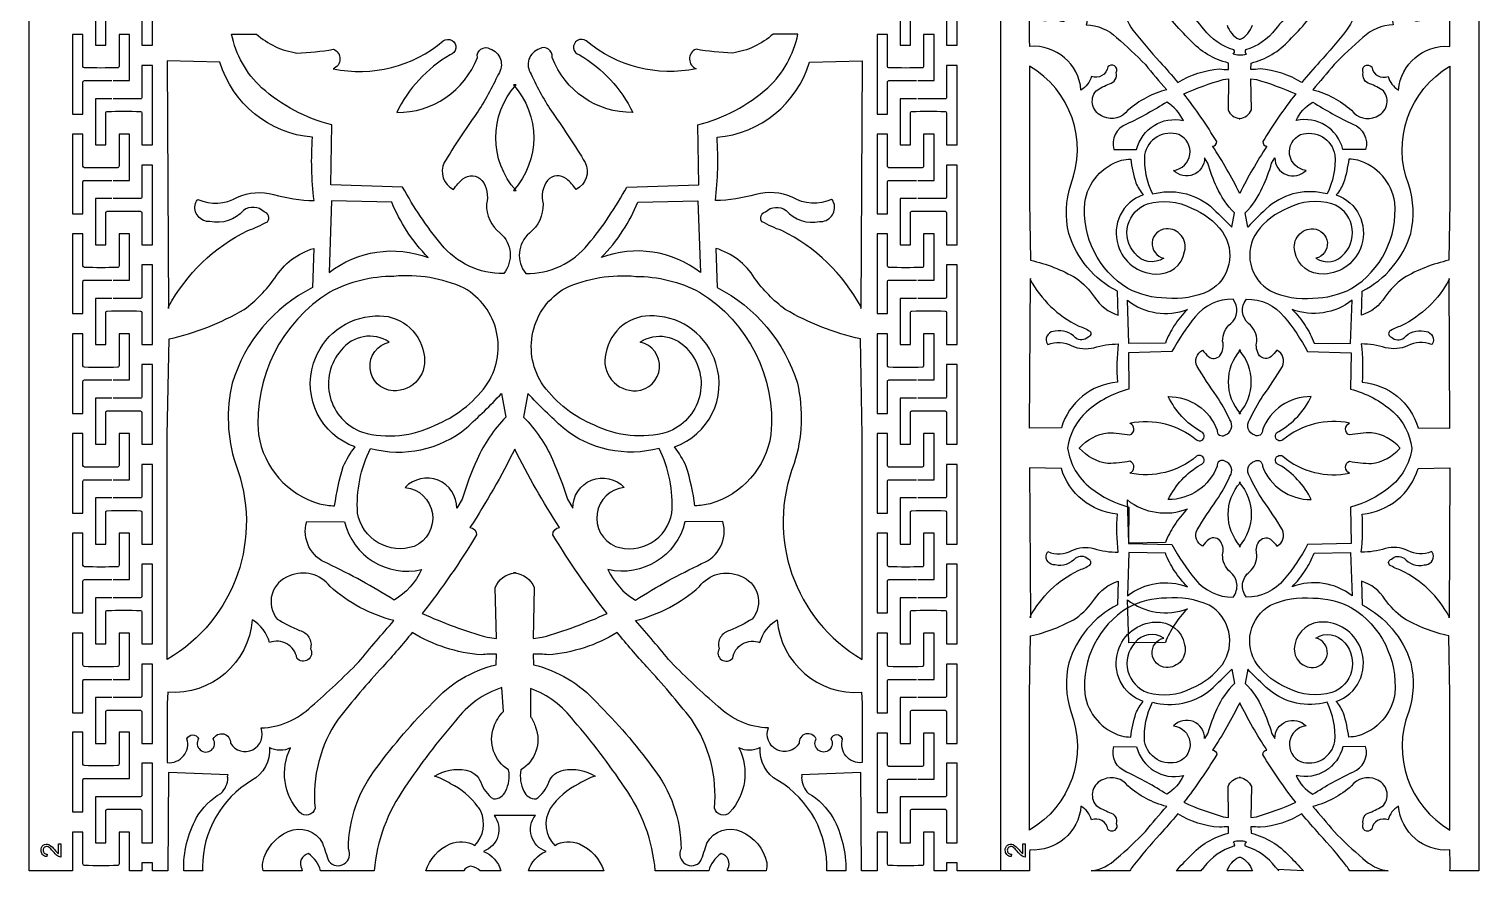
# Model space of a CAD drawing. Header units: millimetres. Extents: x -5533 to 2523, y -1540 to 455.
# Drawn here: x 1523 to 2523, y -1540 to -959 of the extents above; entities that cross this region are included whole.
import ezdxf

# ---------------------------------------------------------------- set-up
doc = ezdxf.new("R2010")
doc.units = ezdxf.units.MM
doc.layers.add('Default', color=70, linetype='Continuous')

msp = doc.modelspace()

# ---------------------------------------------------------------- linework, layer by layer
at = {"layer": 'Default'}
msp.add_line((2193, 454), (2193, -1540), dxfattribs=at)
for points in [[(2523, 454), (2523, -1540), (2503, -1540, 0.02451), (2502.8, -1525.5, -0.413949), (2467.5, -1495.3, 0.193215), (2460.3, -1504.8, 0.486202), (2449, -1511.3, -0.922582), (2443.2, -1507.4, -0.432303), (2447.8, -1499.7, 0.042459), (2457.1, -1494.9, 0.524575), (2452, -1476.9, 0.350847), (2435.1, -1481.4, -0.117954), (2408.4, -1495.6, -0.007786), (2423.1, -1512.9, 0.021155), (2442.9, -1531.4, 0.158218), (2460.4, -1540), (2433.9, -1540, 0.017719), (2431.7, -1536.7, 0.019638), (2413.1, -1514.8, -0.014049), (2400.8, -1500.6, -0.118811), (2372, -1509.9, 0.036673), (2365.7, -1509.6), (2365.8, -1514, -0.151886), (2392.2, -1529.8, -0.015002), (2401.9, -1540), (2384.1, -1539, 0.001879), (2382.7, -1537.4, 0.16205), (2362, -1523, -0.38263), (2362.6, -1520.1, 0.152218), (2353.4, -1520.1, -0.383822), (2354, -1523, 0.16211), (2333.3, -1537.4, 0.003125), (2331.1, -1540), (2314.1, -1540, -0.015002), (2323.8, -1529.8, -0.151886), (2350.2, -1514), (2350.3, -1509.6, 0.036673), (2344, -1509.9, -0.118811), (2315.2, -1500.6, -0.014049), (2302.9, -1514.8, 0.019638), (2284.3, -1536.7, 0.017719), (2282.1, -1540), (2255.6, -1540, 0.158218), (2273.1, -1531.4, 0.021155), (2292.9, -1512.9, -0.007786), (2307.6, -1495.6, -0.117954), (2280.9, -1481.4, 0.350847), (2264, -1476.9, 0.524978), (2258.9, -1494.9, 0.042459), (2268.2, -1499.7, -0.432303), (2272.8, -1507.4, -0.918961), (2267, -1511.3, 0.484728), (2255.7, -1504.8, 0.193215), (2248.5, -1495.3, -0.412203), (2213.2, -1525.5, 0.02451), (2213, -1540), (2163, -1540), (2163, -1534.5), (2155.8, -1534.5), (2155.8, -1540), (2147.2, -1540), (2147.2, -1513.2), (2140, -1513.2), (2140, -1535.2, -0.434186), (2139, -1536.3, -0.011884), (2116.1, -1536.3, -0.409558), (2115.1, -1535.2), (2115.1, -1513.2), (2107.9, -1513.2), (2107.9, -1540), (2097.2, -1540), (2096.7, -1472.1), (2055.7, -1473.8, -0.340665), (2055.8, -1475.7, 0.196625), (2060.6, -1486.5, -0.127719), (2077.4, -1503.2, -0.131363), (2086.3, -1540), (2073.2, -1540, 0.273747), (2039.5, -1477.6, -0.301147), (2027.2, -1454.9, -0.247603), (2012.6, -1455.1, -0.311199), (2006.4, -1499.5, -0.591028), (1995.7, -1496.8, 0.176114), (1979.8, -1435.3, 0.019638), (1949, -1399.2, -0.014049), (1928.7, -1375.6, -0.118811), (1881.1, -1391, 0.036673), (1870.7, -1390.5), (1870.9, -1397.8, -0.151886), (1914.5, -1423.9, -0.038033), (1953.1, -1468.6, -0.166367), (1972.7, -1524.8, 0.905567), (1986.2, -1533.3, 0.021564), (1990.5, -1520.8, -0.389391), (2014.2, -1512.8, -0.237479), (2031.8, -1534.1, -0.093296), (2031.4, -1540), (2004.7, -1540, -0.031868), (2004.9, -1538.6, 0.500115), (2000.3, -1528.1), (2000.3, -1528.1, 0.192159), (1991.9, -1540), (1954.9, -1540, 0.134394), (1933.7, -1482.3, 0.031602), (1898.8, -1436.5, 0.144294), (1868.9, -1414.2), (1868.9, -1433.7, -0.07215), (1872.4, -1440.8, -0.355339), (1862.2, -1470.4, 0.162563), (1864.3, -1485, 0.300639), (1872.7, -1490.4, 0.15292), (1881.5, -1478.8, -0.273514), (1891.6, -1470.6, -0.192717), (1913.4, -1474.6, 0.057637), (1902.2, -1479.9, 0.126091), (1882.5, -1496.9, 0.344873), (1885.6, -1522.4, -0.242358), (1902.6, -1521.4, -0.213555), (1919.4, -1540), (1867.5, -1540, -0.229512), (1879.6, -1526.5, -0.515563), (1872.3, -1501.7), (1843.7, -1501.7, -0.515032), (1836.4, -1526.5, -0.230266), (1848.5, -1540), (1834.2, -1540, 0.169594), (1827.4, -1536.7, 0.205985), (1822.8, -1540), (1796.6, -1540, -0.213749), (1813.4, -1521.4, -0.242467), (1830.4, -1522.4, 0.318435), (1834.5, -1498.8, 0.065106), (1832.6, -1495.7, 0.118842), (1813.8, -1479.9, 0.057651), (1802.6, -1474.6, -0.19229), (1824.4, -1470.6, -0.274466), (1834.5, -1478.8, 0.152592), (1843.3, -1490.4, 0.30154), (1851.7, -1485, 0.162669), (1853.8, -1470.4, -0.356842), (1843.6, -1440.8, -0.117171), (1850.2, -1430), (1849.1, -1413.5, 0.152608), (1817.2, -1436.5, 0.031609), (1782.3, -1482.3, 0.134526), (1761.1, -1540), (1724.1, -1540, 0.192159), (1715.7, -1528.1), (1715.7, -1528.1, 0.500115), (1711.1, -1538.6, -0.031868), (1711.3, -1540), (1684.6, -1540, -0.093296), (1684.2, -1534.1, -0.237479), (1701.8, -1512.8, -0.389391), (1725.5, -1520.8, 0.021564), (1729.8, -1533.3, 0.90935), (1743.3, -1524.8, -0.166367), (1762.9, -1468.6, -0.038033), (1801.5, -1423.9, -0.151886), (1845.1, -1397.8), (1845.3, -1390.5, 0.036673), (1834.9, -1391, -0.118811), (1787.3, -1375.6, -0.014049), (1767, -1399.2, 0.019638), (1736.2, -1435.3, 0.176114), (1720.3, -1496.8, -0.588517), (1709.6, -1499.5, -0.311614), (1703.4, -1455.1, -0.247603), (1688.8, -1454.9, -0.301147), (1676.5, -1477.6, 0.263278), (1642.7, -1537.2, 0.015305), (1642.8, -1540), (1629.7, -1540, -0.131363), (1638.6, -1503.2, -0.127719), (1655.4, -1486.5, 0.196625), (1660.2, -1475.7, -0.340665), (1660.3, -1473.8), (1619.3, -1472.1), (1618.8, -1540), (1608.1, -1540), (1608.1, -1534.5), (1600.9, -1534.5), (1600.9, -1540), (1592.3, -1540), (1592.3, -1513.2), (1585.1, -1513.2), (1585.1, -1535.2, -0.434186), (1584.1, -1536.3, -0.011884), (1561.2, -1536.3, -0.409558), (1560.2, -1535.2), (1560.2, -1513.2), (1553, -1513.2), (1553, -1540), (1523, -1540), (1523, 454)], [(1580.1, -938.7), (1568.8, -938.7), (1568.8, -970.6), (1576, -970.6), (1576, -948.6, -0.434186), (1577, -947.5, -0.011884), (1599.9, -947.5, -0.409558), (1600.9, -948.6), (1600.9, -970.6), (1608.1, -970.6), (1608.1, -915.7), (1600.9, -915.7), (1600.9, -937.7, -0.432592), (1599.9, -938.7), (1581.1, -938.7)], [(2135, -938.7), (2123.7, -938.7), (2123.7, -970.6), (2130.9, -970.6), (2130.9, -948.6, -0.434186), (2131.9, -947.5, -0.011884), (2154.8, -947.5, -0.409558), (2155.8, -948.6), (2155.8, -970.6), (2163, -970.6), (2163, -915.7), (2155.8, -915.7), (2155.8, -937.7, -0.432592), (2154.8, -938.7), (2136, -938.7)], [(2274.7, -923, 0.176114), (2284.3, -960.2, 0.019638), (2302.9, -982.1, -0.014049), (2315.2, -996.3, -0.118811), (2344, -987, 0.036673), (2350.3, -987.3), (2350.2, -982.9, -0.151886), (2323.8, -967.1, -0.038033), (2300.5, -940.1, -0.166367)], [(2441.3, -923, -0.176114), (2431.7, -960.2, -0.019638), (2413.1, -982.1, 0.014049), (2400.8, -996.3, 0.118811), (2372, -987, -0.036673), (2365.7, -987.3), (2365.8, -982.9, 0.151886), (2392.2, -967.1, 0.038033), (2415.5, -940.1, 0.166367)], [(2403.8, -931.7, -0.031602), (2382.7, -959.5, -0.16205), (2362, -973.8, 0.38263), (2362.6, -976.8, -0.085219), (2357.4, -977.5, -0.033865), (2353.4, -976.8, 0.383822), (2354, -973.8, -0.16211), (2333.3, -959.5, -0.031609), (2312.2, -931.7, -0.138891)], [(2349.3, -956.9, 0.197653), (2357.5, -966.5), (2358.5, -966.5, 0.198178), (2366.7, -956.9, 0.355339)], [(1581.1, -995), (1592.3, -995), (1592.3, -963.2), (1585.1, -963.2), (1585.1, -985.2, -0.434186), (1584.1, -986.2, -0.011884), (1561.2, -986.2, -0.409558), (1560.2, -985.2), (1560.2, -963.2), (1553, -963.2), (1553, -1018.1), (1560.2, -1018.1), (1560.2, -996.1, -0.432593), (1561.2, -995), (1580.1, -995)], [(2136, -995), (2147.2, -995), (2147.2, -963.2), (2140, -963.2), (2140, -985.2, -0.434186), (2139, -986.2, -0.011884), (2116.1, -986.2, -0.409558), (2115.1, -985.2), (2115.1, -963.2), (2107.9, -963.2), (2107.9, -1018.1), (2115.1, -1018.1), (2115.1, -996.1, -0.432592), (2116.1, -995), (2135, -995)], [(1580.1, -1007.6), (1568.8, -1007.6), (1568.8, -1039.4), (1576, -1039.4), (1576, -1017.4, -0.434186), (1577, -1016.3, -0.011884), (1599.9, -1016.3, -0.409558), (1600.9, -1017.4), (1600.9, -1039.4), (1608.1, -1039.4), (1608.1, -984.5), (1600.9, -984.5), (1600.9, -1006.5, -0.432592), (1599.9, -1007.6), (1581.1, -1007.6)], [(2135, -1007.6), (2123.7, -1007.6), (2123.7, -1039.4), (2130.9, -1039.4), (2130.9, -1017.4, -0.434186), (2131.9, -1016.3, -0.011884), (2154.8, -1016.3, -0.409558), (2155.8, -1017.4), (2155.8, -1039.4), (2163, -1039.4), (2163, -984.5), (2155.8, -984.5), (2155.8, -1006.5, -0.432592), (2154.8, -1007.6), (2136, -1007.6)], [(1581.1, -1063.8), (1592.3, -1063.8), (1592.3, -1032), (1585.1, -1032), (1585.1, -1054, -0.434186), (1584.1, -1055.1, -0.011884), (1561.2, -1055.1, -0.409558), (1560.2, -1054), (1560.2, -1032), (1553, -1032), (1553, -1086.9), (1560.2, -1086.9), (1560.2, -1064.9, -0.432593), (1561.2, -1063.8), (1580.1, -1063.8)], [(2136, -1063.8), (2147.2, -1063.8), (2147.2, -1032), (2140, -1032), (2140, -1054, -0.434186), (2139, -1055.1, -0.011884), (2116.1, -1055.1, -0.409558), (2115.1, -1054), (2115.1, -1032), (2107.9, -1032), (2107.9, -1086.9), (2115.1, -1086.9), (2115.1, -1064.9, -0.432593), (2116.1, -1063.8), (2135, -1063.8)], [(1580.1, -1076.4), (1568.8, -1076.4), (1568.8, -1108.2), (1576, -1108.2), (1576, -1086.2, -0.434186), (1577, -1085.1, -0.011884), (1599.9, -1085.1, -0.409558), (1600.9, -1086.2), (1600.9, -1108.2), (1608.1, -1108.2), (1608.1, -1053.3), (1600.9, -1053.3), (1600.9, -1075.3, -0.432592), (1599.9, -1076.4), (1581.1, -1076.4)], [(2135, -1076.4), (2123.7, -1076.4), (2123.7, -1108.2), (2130.9, -1108.2), (2130.9, -1086.2, -0.434186), (2131.9, -1085.1, -0.011884), (2154.8, -1085.1, -0.409558), (2155.8, -1086.2), (2155.8, -1108.2), (2163, -1108.2), (2163, -1053.3), (2155.8, -1053.3), (2155.8, -1075.3, -0.432592), (2154.8, -1076.4), (2136, -1076.4)], [(1581.1, -1132.6), (1592.3, -1132.6), (1592.3, -1100.8), (1585.1, -1100.8), (1585.1, -1122.8, -0.434186), (1584.1, -1123.9, -0.011884), (1561.2, -1123.9, -0.409558), (1560.2, -1122.8), (1560.2, -1100.8), (1553, -1100.8), (1553, -1155.7), (1560.2, -1155.7), (1560.2, -1133.7, -0.432592), (1561.2, -1132.6), (1580.1, -1132.6)], [(2136, -1132.6), (2147.2, -1132.6), (2147.2, -1100.8), (2140, -1100.8), (2140, -1122.8, -0.434186), (2139, -1123.9, -0.011884), (2116.1, -1123.9, -0.409558), (2115.1, -1122.8), (2115.1, -1100.8), (2107.9, -1100.8), (2107.9, -1155.7), (2115.1, -1155.7), (2115.1, -1133.7, -0.432593), (2116.1, -1132.6), (2135, -1132.6)], [(1580.1, -1145.2), (1568.8, -1145.2), (1568.8, -1177), (1576, -1177), (1576, -1155, -0.434186), (1577, -1153.9, -0.011884), (1599.9, -1153.9, -0.409558), (1600.9, -1155), (1600.9, -1177), (1608.1, -1177), (1608.1, -1122.1), (1600.9, -1122.1), (1600.9, -1144.1, -0.432592), (1599.9, -1145.2), (1581.1, -1145.2)], [(2135, -1145.2), (2123.7, -1145.2), (2123.7, -1177), (2130.9, -1177), (2130.9, -1155, -0.434186), (2131.9, -1153.9, -0.011884), (2154.8, -1153.9, -0.409558), (2155.8, -1155), (2155.8, -1177), (2163, -1177), (2163, -1122.1), (2155.8, -1122.1), (2155.8, -1144.1, -0.432593), (2154.8, -1145.2), (2136, -1145.2)], [(1581.1, -1201.4), (1592.3, -1201.4), (1592.3, -1169.6), (1585.1, -1169.6), (1585.1, -1191.6, -0.434186), (1584.1, -1192.7, -0.011884), (1561.2, -1192.7, -0.409558), (1560.2, -1191.6), (1560.2, -1169.6), (1553, -1169.6), (1553, -1224.5), (1560.2, -1224.5), (1560.2, -1202.5, -0.432593), (1561.2, -1201.4), (1580.1, -1201.4)], [(2136, -1201.4), (2147.2, -1201.4), (2147.2, -1169.6), (2140, -1169.6), (2140, -1191.6, -0.434186), (2139, -1192.7, -0.011884), (2116.1, -1192.7, -0.409558), (2115.1, -1191.6), (2115.1, -1169.6), (2107.9, -1169.6), (2107.9, -1224.5), (2115.1, -1224.5), (2115.1, -1202.5, -0.432593), (2116.1, -1201.4), (2135, -1201.4)], [(1580.1, -1214), (1568.8, -1214), (1568.8, -1245.8), (1576, -1245.8), (1576, -1223.8, -0.434186), (1577, -1222.8, -0.011884), (1599.9, -1222.8, -0.409558), (1600.9, -1223.8), (1600.9, -1245.8), (1608.1, -1245.8), (1608.1, -1190.9), (1600.9, -1190.9), (1600.9, -1212.9, -0.432592), (1599.9, -1214), (1581.1, -1214)], [(2135, -1214), (2123.7, -1214), (2123.7, -1245.8), (2130.9, -1245.8), (2130.9, -1223.8, -0.434186), (2131.9, -1222.8, -0.011884), (2154.8, -1222.8, -0.409558), (2155.8, -1223.8), (2155.8, -1245.8), (2163, -1245.8), (2163, -1190.9), (2155.8, -1190.9), (2155.8, -1212.9, -0.432593), (2154.8, -1214), (2136, -1214)], [(1581.1, -1270.3), (1592.3, -1270.3), (1592.3, -1238.4), (1585.1, -1238.4), (1585.1, -1260.4, -0.434186), (1584.1, -1261.5, -0.011884), (1561.2, -1261.5, -0.409558), (1560.2, -1260.4), (1560.2, -1238.4), (1553, -1238.4), (1553, -1293.3), (1560.2, -1293.3), (1560.2, -1271.3, -0.432593), (1561.2, -1270.3), (1580.1, -1270.3)], [(2136, -1270.3), (2147.2, -1270.3), (2147.2, -1238.4), (2140, -1238.4), (2140, -1260.4, -0.434186), (2139, -1261.5, -0.011884), (2116.1, -1261.5, -0.409558), (2115.1, -1260.4), (2115.1, -1238.4), (2107.9, -1238.4), (2107.9, -1293.3), (2115.1, -1293.3), (2115.1, -1271.3, -0.432593), (2116.1, -1270.3), (2135, -1270.3)], [(1580.1, -1282.8), (1568.8, -1282.8), (1568.8, -1314.6), (1576, -1314.6), (1576, -1292.6, -0.434186), (1577, -1291.6, -0.011884), (1599.9, -1291.6, -0.409558), (1600.9, -1292.6), (1600.9, -1314.6), (1608.1, -1314.6), (1608.1, -1259.7), (1600.9, -1259.7), (1600.9, -1281.7, -0.432593), (1599.9, -1282.8), (1581.1, -1282.8)], [(2135, -1282.8), (2123.7, -1282.8), (2123.7, -1314.6), (2130.9, -1314.6), (2130.9, -1292.6, -0.434186), (2131.9, -1291.6, -0.011884), (2154.8, -1291.6, -0.409558), (2155.8, -1292.6), (2155.8, -1314.6), (2163, -1314.6), (2163, -1259.7), (2155.8, -1259.7), (2155.8, -1281.7, -0.432593), (2154.8, -1282.8), (2136, -1282.8)], [(1581.1, -1339.1), (1592.3, -1339.1), (1592.3, -1307.2), (1585.1, -1307.2), (1585.1, -1329.2, -0.434186), (1584.1, -1330.3, -0.011884), (1561.2, -1330.3, -0.409558), (1560.2, -1329.2), (1560.2, -1307.2), (1553, -1307.2), (1553, -1362.1), (1560.2, -1362.1), (1560.2, -1340.1, -0.432593), (1561.2, -1339.1), (1580.1, -1339.1)], [(2136, -1339.1), (2147.2, -1339.1), (2147.2, -1307.2), (2140, -1307.2), (2140, -1329.2, -0.434186), (2139, -1330.3, -0.011884), (2116.1, -1330.3, -0.409558), (2115.1, -1329.2), (2115.1, -1307.2), (2107.9, -1307.2), (2107.9, -1362.1), (2115.1, -1362.1), (2115.1, -1340.1, -0.432593), (2116.1, -1339.1), (2135, -1339.1)], [(1580.1, -1351.6), (1568.8, -1351.6), (1568.8, -1383.4), (1576, -1383.4), (1576, -1361.5, -0.434186), (1577, -1360.4, -0.011884), (1599.9, -1360.4, -0.409558), (1600.9, -1361.5), (1600.9, -1383.4), (1608.1, -1383.4), (1608.1, -1328.5), (1600.9, -1328.5), (1600.9, -1350.5, -0.432593), (1599.9, -1351.6), (1581.1, -1351.6)], [(2135, -1351.6), (2123.7, -1351.6), (2123.7, -1383.4), (2130.9, -1383.4), (2130.9, -1361.5, -0.434186), (2131.9, -1360.4, -0.011884), (2154.8, -1360.4, -0.409558), (2155.8, -1361.5), (2155.8, -1383.4), (2163, -1383.4), (2163, -1328.5), (2155.8, -1328.5), (2155.8, -1350.5, -0.432593), (2154.8, -1351.6), (2136, -1351.6)], [(1581.1, -1407.9), (1592.3, -1407.9), (1592.3, -1376), (1585.1, -1376), (1585.1, -1398, -0.434186), (1584.1, -1399.1, -0.011884), (1561.2, -1399.1, -0.409558), (1560.2, -1398), (1560.2, -1376), (1553, -1376), (1553, -1430.9), (1560.2, -1430.9), (1560.2, -1409, -0.432593), (1561.2, -1407.9), (1580.1, -1407.9)], [(2136, -1407.9), (2147.2, -1407.9), (2147.2, -1376), (2140, -1376), (2140, -1398, -0.434186), (2139, -1399.1, -0.011884), (2116.1, -1399.1, -0.409558), (2115.1, -1398), (2115.1, -1376), (2107.9, -1376), (2107.9, -1430.9), (2115.1, -1430.9), (2115.1, -1409, -0.432593), (2116.1, -1407.9), (2135, -1407.9)], [(1580.1, -1420.4), (1568.8, -1420.4), (1568.8, -1452.2), (1576, -1452.2), (1576, -1430.3, -0.434186), (1577, -1429.2, -0.011884), (1599.9, -1429.2, -0.409558), (1600.9, -1430.3), (1600.9, -1452.2), (1608.1, -1452.2), (1608.1, -1397.4), (1600.9, -1397.4), (1600.9, -1419.3, -0.432592), (1599.9, -1420.4), (1581.1, -1420.4)], [(2135, -1420.4), (2123.7, -1420.4), (2123.7, -1452.2), (2130.9, -1452.2), (2130.9, -1430.3, -0.434186), (2131.9, -1429.2, -0.011884), (2154.8, -1429.2, -0.409558), (2155.8, -1430.3), (2155.8, -1452.2), (2163, -1452.2), (2163, -1397.4), (2155.8, -1397.4), (2155.8, -1419.3, -0.432593), (2154.8, -1420.4), (2136, -1420.4)], [(2136, -1476.7), (2147.2, -1476.7), (2147.2, -1444.9), (2140, -1444.9), (2140, -1466.8, -0.434186), (2139, -1467.9, -0.011884), (2116.1, -1467.9, -0.409558), (2115.1, -1466.8), (2115.1, -1444.9), (2107.9, -1444.9), (2107.9, -1499.7), (2115.1, -1499.7), (2115.1, -1477.8, -0.432593), (2116.1, -1476.7), (2135, -1476.7)], [(2384.9, -1540, 0.001245), (2384.1, -1539)]]:
    msp.add_lwpolyline(points, format="xyb", dxfattribs=at)
for points in [[(2213, -942.1, -0.538616), (2221.1, -952, 0.650037), (2226.1, -952, -1.801988), (2232.2, -951.9, 0.841184), (2239.3, -950.1, -0.918274), (2252.1, -956.5, -0.187155), (2273.1, -965.4, -0.021155), (2292.9, -984, 0.007786), (2307.6, -1001.3, 0.117954), (2280.9, -1015.5, -0.350847), (2264, -1019.9, -0.524978), (2258.9, -1002, -0.042459), (2268.2, -997.2, 0.432303), (2272.8, -989.5, 0.918961), (2267, -985.6, -0.484728), (2255.7, -992.1, -0.193215), (2248.5, -1001.6, 0.412203), (2213.2, -971.4), (2213, -966.7)], [(2503, -942.1, 0.538616), (2494.9, -952, -0.650037), (2489.9, -952, 1.801988), (2483.8, -951.9, -0.841184), (2476.7, -950.1, 0.918274), (2463.9, -956.5, 0.187155), (2442.9, -965.4, 0.021155), (2423.1, -984, -0.007786), (2408.4, -1001.3, -0.117954), (2435.1, -1015.5, 0.350847), (2452, -1019.9, 0.524978), (2457.1, -1002, 0.042459), (2447.8, -997.2, -0.432303), (2443.2, -989.5, -0.918961), (2449, -985.6, 0.484728), (2460.3, -992.1, 0.193215), (2467.5, -1001.6, -0.412203), (2502.8, -971.4), (2503, -966.7)], [(1808.7, -967.7, -1.219), (1813.4, -977.3, 0.149144), (1776.6, -1017, 0.315721), (1832.2, -979, -0.630024), (1840.9, -973.1, -0.505655), (1846.7, -990.5, -0.040949), (1831.6, -1017.8, 0.018803), (1809.4, -1051.5, 0.411997), (1815.7, -1070.1, -0.059734), (1822.3, -1062.8, -0.402189), (1835.4, -1063.8, -0.22738), (1838.5, -1080, 0.240238), (1847.9, -1100.2, -0.402065), (1850.4, -1128.1, -0.228879), (1807.3, -1107.9, -0.047904), (1780.7, -1068.4), (1731.1, -1067), (1731.8, -1025.6, -0.120232), (1683.4, -999.9, -0.156465), (1662.7, -962.9), (1679.8, -962.9, 0.147928), (1707.8, -976, 0.037485), (1733, -973.4, -0.676388), (1732.8, -986.9, 0.229263), (1808.7, -967.7)], [(1907.3, -967.7, 1.219), (1902.6, -977.3, -0.149144), (1939.4, -1017, -0.315721), (1883.8, -979, 0.630024), (1875.1, -973.1, 0.505655), (1869.3, -990.5, 0.040949), (1884.4, -1017.8, -0.018803), (1906.6, -1051.5, -0.411997), (1900.3, -1070.1, 0.059734), (1893.7, -1062.8, 0.402189), (1880.6, -1063.8, 0.22738), (1877.5, -1080, -0.240238), (1868.1, -1100.2, 0.402065), (1865.6, -1128.1, 0.228879), (1908.7, -1107.9, 0.047904), (1935.3, -1068.4), (1984.9, -1067), (1984.2, -1025.6, 0.120232), (2032.6, -999.9, 0.156465), (2053.3, -962.9), (2036.2, -962.9, -0.147928), (2008.2, -976, -0.037485), (1983, -973.4, 0.676388), (1983.2, -986.9, -0.229263), (1907.3, -967.7)], [(1619.2, -1151.1, -0.155203), (1673.9, -1098.4, 0.050392), (1687.4, -1092.3, 0.554888), (1685.1, -1085.5, 0.363139), (1670.9, -1084.5, -0.272745), (1647.8, -1092.2, -0.518007), (1637.8, -1079.8, -0.108329), (1639.5, -1076.9, 0.241422), (1666.7, -1075.5, -0.172389), (1691.7, -1073.5, 0.067752), (1719.6, -1077.7, -0.048001), (1718.5, -1034.1, -0.30904), (1654.7, -982.2), (1618.4, -981.5), (1619.3, -1152.2)], [(2096.8, -1151.1, 0.155203), (2042.1, -1098.4, -0.050392), (2028.6, -1092.3, -0.554888), (2030.9, -1085.5, -0.363139), (2045.1, -1084.5, 0.272745), (2068.2, -1092.2, 0.518007), (2078.2, -1079.8, 0.108329), (2076.5, -1076.9, -0.241422), (2049.3, -1075.5, 0.172389), (2024.3, -1073.5, -0.067752), (1996.4, -1077.7, 0.048001), (1997.5, -1034.1, 0.30904), (2061.3, -982.2), (2097.6, -981.5), (2096.7, -1152.2)], [(2213, -1078.6), (2213.7, -1118.9, -0.078004), (2245.1, -1131.2, -0.079133), (2257.9, -1144.3, 0.182836), (2274.1, -1156.7), (2273.6, -1140.3, -0.202742), (2240.1, -1100.4, -0.134136), (2241.4, -1066.8, 0.369985), (2213, -985.1)], [(2503, -1078.6), (2502.3, -1118.9, 0.078004), (2470.9, -1131.2, 0.079133), (2458.1, -1144.3, -0.182836), (2441.9, -1156.7), (2442.4, -1140.3, 0.202742), (2475.9, -1100.4, 0.134136), (2474.6, -1066.8, -0.369985), (2503, -985.1)], [(1858.9, -1070.9, -0.382906), (1858.9, -998), (1857.1, -998, -0.382906), (1857.1, -1070.9)], [(2358, -1021.2, 0.275108), (2366.1, -1015.1), (2365.7, -993.8), (2369.5, -994.3, -0.03528), (2396.6, -1004.2, 0.030693), (2373.9, -1037.1, 0.41193), (2376.7, -1040.2, 0.0287), (2358, -1072.8, 0.028684), (2339.3, -1040.2, 0.411715), (2342.1, -1037.1, 0.030676), (2319.4, -1004.2, -0.035243), (2346.5, -994.3), (2350.3, -993.8), (2349.9, -1015.1, 0.275219)], [(2271.2, -1042.6), (2286.9, -1042.5, -0.409785), (2319.1, -1022.6, 0.153817), (2307.7, -1009.8, -0.030062), (2280, -1025.1, 0.393153)], [(2444.8, -1042.6), (2429.1, -1042.5, 0.409785), (2396.9, -1022.6, -0.153817), (2408.3, -1009.8, 0.030062), (2436, -1025.1, -0.393153)], [(2358, -1021.3), (2357.5, -1021.3, 0.012987)], [(2358, -1021.2, 0.012988), (2358.5, -1021.3)], [(2333.8, -1048.2, -0.679665), (2312.3, -1056.9, 0.768937), (2316, -1032.3, 0.460169), (2292.4, -1046.2, 0.131859), (2297.8, -1073.2, -0.242782), (2337.8, -1081.7, -0.019558), (2352.5, -1096.1), (2354.3, -1086.2, -0.090995), (2342.2, -1068.6, -0.031513), (2336, -1052)], [(2382.2, -1048.2, 0.679665), (2403.7, -1056.9, -0.768937), (2400, -1032.3, -0.460169), (2423.6, -1046.2, -0.131859), (2418.2, -1073.2, 0.242782), (2378.2, -1081.7, 0.019558), (2363.5, -1096.1), (2361.7, -1086.2, 0.090995), (2373.8, -1068.6, 0.031513), (2380, -1052)], [(2282.8, -1049.2, 0.043399), (2286.4, -1065.6, 0.065933), (2291.4, -1073.8, 0.408861), (2274.1, -1108.7, 0.31888), (2299.8, -1128.4, 0.389765), (2320, -1112.8, 0.508476), (2307.2, -1097.2, 0.869015), (2305.6, -1117.5, -0.393064), (2285.6, -1114.1, -0.531521), (2294.4, -1079.9, -0.186518), (2324.8, -1082.9, -0.137745), (2346, -1099.3, -0.441542), (2336.9, -1140.1, -0.131585), (2307.5, -1145, -0.120812), (2280.9, -1138.4, -0.283749), (2251.1, -1079, -0.291717), (2276.5, -1050, -0.041116)], [(2433.2, -1049.2, -0.043399), (2429.6, -1065.6, -0.065933), (2424.6, -1073.8, -0.408861), (2441.9, -1108.7, -0.31888), (2416.2, -1128.4, -0.389765), (2396, -1112.8, -0.508476), (2408.8, -1097.2, -0.869015), (2410.4, -1117.5, 0.393064), (2430.4, -1114.1, 0.531521), (2421.6, -1079.9, 0.186518), (2391.2, -1082.9, 0.137745), (2370, -1099.3, 0.441542), (2379.1, -1140.1, 0.131585), (2408.5, -1145, 0.120812), (2435.1, -1138.4, 0.283749), (2464.9, -1079, 0.291717), (2439.5, -1050, 0.041116)], [(1783.4, -1098.5, -0.048865), (1773.2, -1078.8), (1731.7, -1078), (1730, -1127.4, -0.262181), (1798.4, -1117.1, -0.052773)], [(1932.6, -1098.5, 0.048865), (1942.8, -1078.8), (1984.3, -1078), (1986, -1127.4, 0.262181), (1917.6, -1117.1, 0.052773)], [(1618.4, -1239.7), (1619.6, -1173.1, 0.078004), (1671.4, -1152.8, 0.079133), (1692.6, -1131.2, -0.182836), (1719.4, -1110.7), (1718.5, -1137.7, 0.202742), (1663.1, -1203.7, 0.134136), (1665.3, -1259.1, -0.369985), (1618.4, -1394.1)], [(2097.6, -1239.7), (2096.4, -1173.1, -0.078004), (2044.6, -1152.8, -0.079133), (2023.4, -1131.2, 0.182836), (1996.6, -1110.7), (1997.5, -1137.7, -0.202742), (2052.9, -1203.7, -0.134136), (2050.7, -1259.1, 0.369985), (2097.6, -1394.1)], [(1733.8, -1288.3, -0.043399), (1739.7, -1261.2, -0.065933), (1747.9, -1247.6, -0.408861), (1719.3, -1189.9, -0.31888), (1761.8, -1157.3, -0.389765), (1795.2, -1183.1, -0.508476), (1774.1, -1208.9, -0.869015), (1771.5, -1175.3, 0.393064), (1738.3, -1181, 0.531521), (1753, -1237.5, 0.186518), (1803.1, -1232.6, 0.137745), (1838.1, -1205.5, 0.441542), (1823.1, -1138.1, 0.131585), (1774.6, -1130, 0.120812), (1730.5, -1140.9, 0.283749), (1681.3, -1239.1, 0.291717), (1723.3, -1286.9, 0.041116)], [(1982.2, -1288.3, 0.043399), (1976.3, -1261.2, 0.065933), (1968.1, -1247.6, 0.408861), (1996.7, -1189.9, 0.31888), (1954.2, -1157.3, 0.389765), (1920.8, -1183.1, 0.508476), (1941.9, -1208.9, 0.869015), (1944.5, -1175.3, -0.393064), (1977.7, -1181, -0.531521), (1963, -1237.5, -0.186518), (1912.9, -1232.6, -0.137745), (1877.9, -1205.5, -0.441542), (1892.9, -1138.1, -0.131585), (1941.4, -1130, -0.120812), (1985.5, -1140.9, -0.283749), (2034.7, -1239.1, -0.291717), (1992.7, -1286.9, -0.041116)], [(2213.5, -1132.2, 0.155203), (2246.6, -1164.1, -0.050392), (2254.7, -1167.8, -0.554888), (2253.4, -1171.9, -0.363139), (2244.7, -1172.5, 0.272745), (2230.8, -1167.9, 0.518007), (2224.7, -1175.4, 0.108329), (2225.7, -1177.1, -0.241422), (2242.2, -1177.9, 0.172389), (2257.4, -1179.2, -0.067752), (2274.2, -1176.6, 0.048001), (2273.6, -1203, 0.30904), (2235, -1234.4), (2213, -1234.8), (2213.6, -1131.5)], [(2502.5, -1132.2, -0.155203), (2469.4, -1164.1, 0.050392), (2461.3, -1167.8, 0.554888), (2462.6, -1171.9, 0.363139), (2471.3, -1172.5, -0.272745), (2485.2, -1167.9, -0.518007), (2491.3, -1175.4, -0.108329), (2490.3, -1177.1, 0.241422), (2473.8, -1177.9, -0.172389), (2458.6, -1179.2, 0.067752), (2441.8, -1176.6, -0.048001), (2442.4, -1203, -0.30904), (2481, -1234.4), (2503, -1234.8), (2502.4, -1131.5)], [(2247.5, -1248.3, -0.177422), (2267.1, -1237.8, -0.037485), (2282.3, -1239.4, 0.676388), (2282.2, -1231.2, -0.229263), (2328.2, -1242.8), (2328.2, -1242.8, 1.219), (2331, -1237, -0.149144), (2308.7, -1212.9, -0.315721), (2342.4, -1236, 0.630024), (2347.7, -1239.5, 0.505655), (2351.2, -1229, 0.040949), (2342, -1212.5, -0.018803), (2328.6, -1192.1, -0.411997), (2332.4, -1180.9, 0.059734), (2336.4, -1185.3, 0.402189), (2344.3, -1184.7, 0.22738), (2346.2, -1174.8, -0.240238), (2351.9, -1162.6, 0.402065), (2353.4, -1145.7, 0.228879), (2327.3, -1157.9, 0.047904), (2311.2, -1181.9), (2281.2, -1182.7), (2281.6, -1207.8, 0.120232), (2252.3, -1223.4, 0.173593), (2239.3, -1248.4, 0.19732), (2255.3, -1276, 0.105747), (2281.6, -1289.1), (2281.2, -1314.2), (2311.2, -1315, 0.04788), (2327.3, -1338.9, 0.228725), (2353.4, -1351.2, 0.421977), (2351.3, -1333.8, -0.226868), (2346.2, -1322, 0.203461), (2344.9, -1313.1, 0.428628), (2336.8, -1311.3, 0.073015), (2332.4, -1316, -0.412372), (2328.6, -1304.8, -0.018791), (2342, -1284.4, 0.041008), (2351.2, -1267.9, 0.509547), (2347.7, -1257.4, 0.629787), (2342.4, -1260.9, -0.315301), (2308.7, -1283.9, -0.148852), (2331, -1259.9, 1.218717), (2328.2, -1254.1), (2328.2, -1254.1, -0.229099), (2282.2, -1265.7, 0.677232), (2282.3, -1257.5, -0.03748), (2267.1, -1259.1, -0.177958), (2247.5, -1248.6)], [(2312.8, -1164, 0.048865), (2306.7, -1176), (2281.6, -1176.4), (2280.5, -1146.5, 0.262181), (2321.9, -1152.8, 0.052773)], [(2468.5, -1248.3, 0.177422), (2448.9, -1237.8, 0.037485), (2433.7, -1239.4, -0.676388), (2433.8, -1231.2, 0.229263), (2387.8, -1242.8), (2387.8, -1242.8, -1.219), (2385, -1237, 0.149144), (2407.3, -1212.9, 0.315721), (2373.6, -1236, -0.630024), (2368.3, -1239.5, -0.505655), (2364.8, -1229, -0.040949), (2374, -1212.5, 0.018803), (2387.4, -1192.1, 0.411997), (2383.6, -1180.9, -0.059734), (2379.6, -1185.3, -0.402189), (2371.7, -1184.7, -0.22738), (2369.8, -1174.8, 0.240238), (2364.1, -1162.6, -0.402065), (2362.6, -1145.7, -0.228879), (2388.7, -1157.9, -0.047904), (2404.8, -1181.9), (2434.8, -1182.7), (2434.4, -1207.8, -0.120232), (2463.7, -1223.4, -0.173593), (2476.7, -1248.4, -0.19732), (2460.7, -1276, -0.105747), (2434.4, -1289.1), (2434.8, -1314.2), (2404.8, -1315, -0.04788), (2388.7, -1338.9, -0.228725), (2362.6, -1351.2, -0.421977), (2364.7, -1333.8, 0.226868), (2369.8, -1322, -0.203461), (2371.1, -1313.1, -0.428628), (2379.2, -1311.3, -0.073015), (2383.6, -1316, 0.412372), (2387.4, -1304.8, 0.018791), (2374, -1284.4, -0.041008), (2364.8, -1267.9, -0.509547), (2368.3, -1257.4, -0.629787), (2373.6, -1260.9, 0.315301), (2407.3, -1283.9, 0.148852), (2385, -1259.9, -1.218717), (2387.8, -1254.1), (2387.8, -1254.1, 0.229099), (2433.8, -1265.7, -0.677232), (2433.7, -1257.5, 0.03748), (2448.9, -1259.1, 0.177958), (2468.5, -1248.6)], [(2403.2, -1164, -0.048865), (2409.3, -1176), (2434.4, -1176.4), (2435.5, -1146.5, -0.262181), (2394.1, -1152.8, -0.052773)], [(2358.5, -1180.7, 0.382906), (2358.5, -1224.8), (2357.5, -1224.8, 0.382906), (2357.5, -1180.7)], [(1818, -1289.9, 0.679665), (1782.5, -1275.5, -0.768937), (1788.6, -1316.2, -0.460169), (1749.6, -1293.2, -0.131859), (1758.5, -1248.6, 0.242782), (1824.7, -1234.5, 0.019558), (1848.9, -1210.8), (1851.9, -1227.1, 0.090995), (1832, -1256.3, 0.031513), (1821.7, -1283.7)], [(1898, -1289.9, -0.679665), (1933.5, -1275.5, 0.768937), (1927.4, -1316.2, 0.460169), (1966.4, -1293.2, 0.131859), (1957.5, -1248.6, -0.242782), (1891.3, -1234.5, -0.019558), (1867.1, -1210.8), (1864.1, -1227.1, -0.090995), (1884, -1256.3, -0.031513), (1894.3, -1283.7)], [(1858, -1334.4, -0.275108), (1871.4, -1344.6), (1870.7, -1379.8), (1877, -1378.9, 0.03528), (1921.8, -1362.5, -0.030693), (1884.3, -1308.2, -0.41193), (1888.9, -1303.2, -0.0287), (1858, -1249.2, -0.028684), (1827.1, -1303.2, -0.411715), (1831.7, -1308.2, -0.030676), (1794.2, -1362.5, 0.035243), (1839, -1378.9), (1845.3, -1379.8), (1844.6, -1344.6, -0.275219)], [(2213.5, -1364.7, -0.155203), (2246.6, -1332.8, 0.050392), (2254.7, -1329.1, 0.554888), (2253.4, -1325, 0.363139), (2244.7, -1324.4, -0.272745), (2230.8, -1329, -0.518007), (2224.7, -1321.5, -0.108329), (2225.7, -1319.8, 0.241422), (2242.2, -1319, -0.172389), (2257.4, -1317.7, 0.067752), (2274.2, -1320.3, -0.048001), (2273.6, -1293.9, -0.30904), (2235, -1262.5), (2213, -1262.1), (2213.6, -1365.4)], [(2502.5, -1364.7, 0.155203), (2469.4, -1332.8, -0.050392), (2461.3, -1329.1, -0.554888), (2462.6, -1325, -0.363139), (2471.3, -1324.4, 0.272745), (2485.2, -1329, 0.518007), (2491.3, -1321.5, 0.108329), (2490.3, -1319.8, -0.241422), (2473.8, -1319, 0.172389), (2458.6, -1317.7, -0.067752), (2441.8, -1320.3, 0.048001), (2442.4, -1293.9, 0.30904), (2481, -1262.5), (2503, -1262.1), (2502.4, -1365.4)], [(2358.5, -1316.2, -0.382906), (2358.5, -1272.1), (2357.5, -1272.1, -0.382906), (2357.5, -1316.2)], [(2312.8, -1301.7, 0.048865), (2306.7, -1313.6), (2281.6, -1314), (2280.5, -1284.2, 0.262181), (2321.9, -1290.4, 0.052773)], [(1714.5, -1299.1), (1740.6, -1299.3, 0.409785), (1793.7, -1332.2, -0.153817), (1774.8, -1353.3, 0.030062), (1729.1, -1328.1, -0.393153)], [(2001.5, -1299.1), (1975.4, -1299.3, -0.409785), (1922.3, -1332.2, 0.153817), (1941.2, -1353.3, -0.030062), (1986.9, -1328.1, 0.393153)], [(2312.8, -1332.8, -0.048865), (2306.7, -1320.9), (2281.6, -1320.5), (2280.5, -1350.3, -0.262181), (2321.9, -1344.1, -0.052773)], [(2403.2, -1332.8, 0.048865), (2409.3, -1320.9), (2434.4, -1320.5), (2435.5, -1350.3, 0.262181), (2394.1, -1344.1, 0.052773)], [(1618.4, -1465.3, 0.538616), (1631.9, -1448.9, -0.650037), (1640, -1448.8, 1.801988), (1650.1, -1449, -0.841184), (1661.9, -1452, 0.918274), (1683, -1441.4, 0.187155), (1717.7, -1426.6, 0.021155), (1750.4, -1395.9, -0.007786), (1774.7, -1367.4, -0.117954), (1730.6, -1343.9, 0.350847), (1702.6, -1336.6, 0.524978), (1694.2, -1366.3, 0.042459), (1709.6, -1374.2, -0.432303), (1717.1, -1386.8, -0.918961), (1707.7, -1393.3, 0.484728), (1688.9, -1382.6, 0.193215), (1677, -1366.9, -0.412203), (1618.8, -1416.8), (1618.4, -1424.6)], [(1858, -1334.4), (1857.1, -1334.4, -0.012987)], [(1858, -1334.4, -0.012988), (1858.9, -1334.4)], [(2097.6, -1465.3, -0.538616), (2084.1, -1448.9, 0.650037), (2076, -1448.8, -1.801988), (2065.9, -1449, 0.841184), (2054.1, -1452, -0.918274), (2033, -1441.4, -0.187155), (1998.3, -1426.6, -0.021155), (1965.6, -1395.9, 0.007786), (1941.3, -1367.4, 0.117954), (1985.4, -1343.9, -0.350847), (2013.4, -1336.6, -0.524978), (2021.8, -1366.3, -0.042459), (2006.4, -1374.2, 0.432303), (1998.9, -1386.8, 0.918961), (2008.3, -1393.3, -0.484728), (2027.1, -1382.6, -0.193215), (2039, -1366.9, 0.412203), (2097.2, -1416.8), (2097.6, -1424.6)], [(2213, -1418.3), (2213.7, -1378, 0.078004), (2245.1, -1365.7, 0.079133), (2257.9, -1352.6, -0.182836), (2274.1, -1340.2), (2273.6, -1356.6, 0.202742), (2240.1, -1396.5, 0.134136), (2241.4, -1430.1, -0.369985), (2213, -1511.8)], [(2503, -1418.3), (2502.3, -1378, -0.078004), (2470.9, -1365.7, -0.079133), (2458.1, -1352.6, 0.182836), (2441.9, -1340.2), (2442.4, -1356.6, -0.202742), (2475.9, -1396.5, -0.134136), (2474.6, -1430.1, 0.369985), (2503, -1511.8)], [(2282.8, -1447.7, -0.043399), (2286.4, -1431.3, -0.065933), (2291.4, -1423.1, -0.408861), (2274.1, -1388.2, -0.31888), (2299.8, -1368.4, -0.389765), (2320, -1384, -0.508476), (2307.2, -1399.7, -0.869015), (2305.6, -1379.4, 0.393064), (2285.6, -1382.8, 0.531521), (2294.4, -1417, 0.186518), (2324.8, -1414, 0.137745), (2346, -1397.6, 0.441542), (2336.9, -1356.8, 0.131585), (2307.5, -1351.9, 0.120812), (2280.9, -1358.5, 0.283749), (2251.1, -1417.9, 0.291717), (2276.5, -1446.9, 0.041116)], [(2312.8, -1370.5, 0.048865), (2306.7, -1382.4), (2281.6, -1382.8), (2280.5, -1353, 0.262181), (2321.9, -1359.2, 0.052773)], [(2433.2, -1447.7, 0.043399), (2429.6, -1431.3, 0.065933), (2424.6, -1423.1, 0.408861), (2441.9, -1388.2, 0.31888), (2416.2, -1368.4, 0.389765), (2396, -1384, 0.508476), (2408.8, -1399.7, 0.869015), (2410.4, -1379.4, -0.393064), (2430.4, -1382.8, -0.531521), (2421.6, -1417, -0.186518), (2391.2, -1414, -0.137745), (2370, -1397.6, -0.441542), (2379.1, -1356.8, -0.131585), (2408.5, -1351.9, -0.120812), (2435.1, -1358.5, -0.283749), (2464.9, -1417.9, -0.291717), (2439.5, -1446.9, -0.041116)], [(2333.8, -1448.7, 0.679665), (2312.3, -1440, -0.768937), (2316, -1464.6, -0.460169), (2292.4, -1450.7, -0.131859), (2297.8, -1423.7, 0.242782), (2337.8, -1415.2, 0.019558), (2352.5, -1400.8), (2354.3, -1410.7, 0.090995), (2342.2, -1428.3, 0.031513), (2336, -1444.9)], [(2382.2, -1448.7, -0.679665), (2403.7, -1440, 0.768937), (2400, -1464.6, 0.460169), (2423.6, -1450.7, 0.131859), (2418.2, -1423.7, -0.242782), (2378.2, -1415.2, -0.019558), (2363.5, -1400.8), (2361.7, -1410.7, -0.090995), (2373.8, -1428.3, -0.031513), (2380, -1444.9)], [(2358, -1475.6, -0.275108), (2366.1, -1481.8), (2365.7, -1503.1), (2369.5, -1502.6, 0.03528), (2396.6, -1492.7, -0.030693), (2373.9, -1459.8, -0.41193), (2376.7, -1456.7, -0.0287), (2358, -1424.1, -0.028684), (2339.3, -1456.7, -0.411715), (2342.1, -1459.8, -0.030676), (2319.4, -1492.7, 0.035243), (2346.5, -1502.6), (2350.3, -1503.1), (2349.9, -1481.8, -0.275219)], [(1560.2, -1466.4), (1560.2, -1444.4), (1553, -1444.4), (1553, -1499.3), (1560.2, -1499.3), (1560.2, -1477.3, -0.432593), (1561.2, -1476.2), (1592.3, -1476.2), (1592.3, -1444.4), (1585.1, -1444.4), (1585.1, -1466.4, -0.434186), (1584.1, -1467.4, -0.011884), (1561.2, -1467.4, -0.409558)], [(2271.2, -1454.3), (2286.9, -1454.4, 0.409785), (2319.1, -1474.3, -0.153817), (2307.7, -1487.1, 0.030062), (2280, -1471.8, -0.393153)], [(2444.8, -1454.3), (2429.1, -1454.4, -0.409785), (2396.9, -1474.3, 0.153817), (2408.3, -1487.1, -0.030062), (2436, -1471.8, 0.393153)], [(1600.9, -1498.6), (1600.9, -1520.6), (1608.1, -1520.6), (1608.1, -1465.7), (1600.9, -1465.7), (1600.9, -1487.7, -0.432592), (1599.9, -1488.8), (1568.8, -1488.8), (1568.8, -1520.6), (1576, -1520.6), (1576, -1498.6, -0.434186), (1577, -1497.5, -0.011884), (1599.9, -1497.5, -0.409558)], [(2155.8, -1498.6), (2155.8, -1520.6), (2163, -1520.6), (2163, -1465.7), (2155.8, -1465.7), (2155.8, -1487.7, -0.432593), (2154.8, -1488.8), (2123.7, -1488.8), (2123.7, -1520.6), (2130.9, -1520.6), (2130.9, -1498.6, -0.434186), (2131.9, -1497.5, -0.011884), (2154.8, -1497.5, -0.409558)], [(2358, -1475.6), (2357.5, -1475.6, -0.012987)], [(2358, -1475.6, -0.012852), (2358.5, -1475.6)], [(1600.9, -1498.5, -0.014867), (1600.9, -1498.6)], [(1543.4, -1521.4), (1545, -1521.4), (1545, -1530.4, -0.191146), (1542, -1529.1, -0.020973), (1538.6, -1525.4, 0.114981), (1536.2, -1523.4, 0.562856), (1532.7, -1525.7, 0.443201), (1535.5, -1528.4), (1535.3, -1530.1, -0.419764), (1531.3, -1525.7, -0.578131), (1536.7, -1521.8, -0.084533), (1540.8, -1525.5, 0.089868), (1543.4, -1528.1)], [(2208.4, -1521.4), (2210, -1521.4), (2210, -1530.4, -0.191146), (2207, -1529.1, -0.020973), (2203.6, -1525.4, 0.114981), (2201.2, -1523.4, 0.562856), (2197.7, -1525.7, 0.443201), (2200.5, -1528.4), (2200.3, -1530.1, -0.419764), (2196.3, -1525.7, -0.578131), (2201.7, -1521.8, -0.084533), (2205.8, -1525.5, 0.089868), (2208.4, -1528.1)], [(1560.2, -1535.2, -0.014723), (1560.2, -1535.2)], [(2349.3, -1540, -0.198386), (2357.5, -1530.4), (2358.5, -1530.4, -0.198178), (2366.7, -1540, -0.00091), (2366.7, -1540), (2366.7, -1540), (2349.3, -1540)]]:
    msp.add_lwpolyline(points, format="xyb", close=True, dxfattribs=at)

doc.saveas('drawing.dxf')
